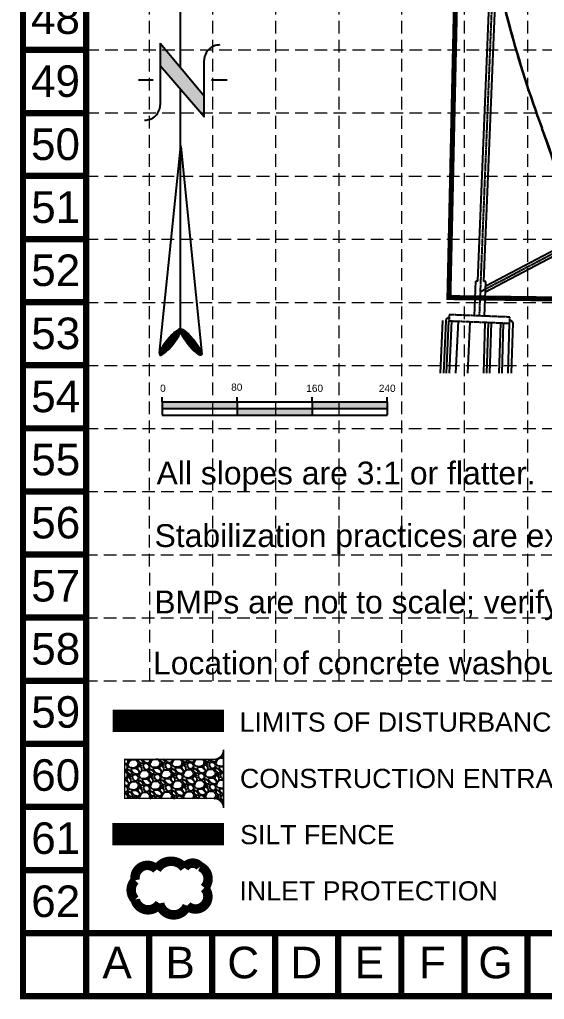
# Model space of a CAD drawing. Header units: inches. Extents: x 2412594 to 2415086, y 7034205 to 7038188.
# Drawn here: x 2412594 to 2413111, y 7034205 to 7035170 of the extents above; entities that cross this region are included whole.
import ezdxf
from ezdxf.enums import TextEntityAlignment as Align

# ---------------------------------------------------------------- set-up
doc = ezdxf.new("R2010")
doc.units = ezdxf.units.IN
doc.header["$MEASUREMENT"] = 0
doc.linetypes.add('2752-06.112 Base Storm$0$CNTRLN', pattern=[1.125, 0.75, -0.125, 0.125, -0.125])
doc.linetypes.add('HIDDEN', pattern=[0.375, 0.25, -0.125])
for name, color, linetype in [('2752-06.112 Base Storm$0$P-STORM', 11, 'Continuous'), ('BASE', 7, 'Continuous'), ('GRID', 254, 'HIDDEN'), ('LEGEND', 7, 'Continuous'), ('LIMITS OF DISTURBANCE', 1, 'HIDDEN'), ('NARROW', 7, 'Continuous'), ('P-CNTR-1', 1, 'Continuous'), ('P-CNTR-5', 2, 'Continuous'), ('P-PVMT', 3, 'Continuous'), ('STORM', 5, '2752-06.112 Base Storm$0$CNTRLN')]:
    doc.layers.add(name, color=color, linetype=linetype)
doc.styles.add("L200'", font='ARIAL.TTF', dxfattribs={"height": 0.001969})
doc.styles.get("Standard").update_dxf_attribs({"font": 'ARIAL.TTF'})

# ---------------------------------------------------------------- blocks, each defined once
blk = doc.blocks.new('North Arrow')
at = {"layer": 'NARROW'}
for p, q in [((32.433, 3.058), (32.433, 4.631)), ((0, 0), (22.363, 2.002)), ((28.767, -2.092), (34.019, 2.32)), ((36.178, 2.333), (30.465, 2.333)), ((36.157, 2.32), (31.04, -2.092)), ((39.102, 0.007), (59.964, 2.109)), ((0, 0), (22.334, -2.022)), ((21.659, -0.048), (21.656, -0.048)), ((31.2, -0.048), (21.659, -0.048)), ((57.454, -0.048), (33.411, -0.048)), ((59.831, -2.142), (39.045, -0.008)), ((57.693, -0.027), (57.769, -0.013)), ((57.765, -0.05), (57.693, -0.027)), ((28.767, -2.092), (34.954, -2.092)), ((32.433, -4.262), (32.433, -2.801))]:
    blk.add_line(p, q, dxfattribs=at)
blk.add_lwpolyline([(22.365, -2.029), (22.586, -1.927, 0.091577), (22.866, -1.437, 0.048306), (23.034, -0.751), (23.074, -0.008), (23.014, 0.819, 0.048306), (22.866, 1.421, 0.091577), (22.586, 1.911), (22.365, 2.013), (22.144, 1.911, 0.091577), (21.863, 1.421, 0.048306), (21.715, 0.819), (21.656, -0.008), (21.715, -0.835, 0.048306), (21.863, -1.437, 0.091577), (22.144, -1.927)], format="xyb", close=True, dxfattribs=at)
for points in [[(57.456, -0.031), (57.44, 0.084, -0.066818), (57.675, 0.471, -0.03073), (58.009, 0.837), (58.522, 1.292), (59.073, 1.7, -0.03073), (59.5, 1.951, -0.066818), (59.928, 2.1), (60.037, 2.061)], [(60.037, 2.061), (60.053, 1.946, -0.066818), (59.818, 1.559, -0.03073), (59.434, 1.137), (58.971, 0.738), (58.42, 0.33, -0.03073), (57.993, 0.079, -0.036692), (57.762, -0.017)], [(57.456, -0.035), (57.44, -0.15, 0.066818), (57.675, -0.538, 0.03073), (58.009, -0.904), (58.522, -1.359), (59.073, -1.767, 0.03073), (59.5, -2.017, 0.066818), (59.928, -2.167), (60.037, -2.128)], [(60.037, -2.128), (60.053, -2.013, 0.066818), (59.818, -1.625, 0.03073), (59.434, -1.204), (58.971, -0.804), (58.42, -0.396, 0.03073), (57.993, -0.146, 0.036692), (57.762, -0.049)]]:
    blk.add_lwpolyline(points, format="xyb", dxfattribs=at)
for centre, start, end in [((30.465, 3.863), 178.8769, 270), ((34.954, -3.622), 358.8769, 90)]:
    blk.add_arc(centre, 1.53, start, end, dxfattribs=at)
for points in [[(22.868, 1.437), (22.145, 1.91), (22.586, 1.91), (22.355, 2.002)], [(31.046, -2.093), (36.152, 2.359), (28.747, -2.064), (34.013, 2.359)], [(59.81, 1.551), (59.493, 1.954), (59.931, 1.73), (59.695, 2.04)], [(59.931, 1.73), (59.695, 2.04), (60.053, 1.942), (59.931, 2.103)], [(60.053, 1.942), (59.931, 2.103), (60.036, 2.064)], [(23.065, -0.045), (21.716, 0.82), (23.019, 0.749), (21.855, 1.42)], [(23.019, 0.749), (21.855, 1.42), (22.868, 1.437), (22.145, 1.91)], [(58.029, 0.857), (58.518, 0.406), (58.26, 1.069), (58.73, 0.566)], [(58.26, 1.069), (58.73, 0.566), (58.518, 1.297), (59.049, 0.811)], [(58.518, 1.297), (59.049, 0.811), (58.696, 1.423), (59.261, 0.995)], [(59.264, 0.996), (58.694, 1.42), (59.447, 1.15), (59.003, 1.649)], [(59.447, 1.15), (59.003, 1.649), (59.617, 1.336), (59.276, 1.823)], [(59.617, 1.336), (59.276, 1.823), (59.81, 1.551), (59.493, 1.954)], [(23.027, -0.762), (21.67, -0.045), (23.065, -0.045), (21.716, 0.82)], [(57.444, 0.08), (57.695, -0.011), (57.498, 0.212), (57.771, -0.011)], [(57.45, -0.04), (57.689, -0.017), (57.444, 0.08), (57.695, -0.011)], [(57.498, 0.212), (57.771, -0.011), (57.6, 0.389), (57.94, 0.063)], [(57.6, 0.389), (57.94, 0.063), (57.682, 0.498), (58.07, 0.132)], [(57.682, 0.498), (58.07, 0.132), (57.838, 0.664), (58.295, 0.258)], [(57.838, 0.664), (58.295, 0.258), (58.029, 0.857), (58.518, 0.406)], [(22.868, -1.44), (21.725, -0.875), (23.027, -0.762), (21.67, -0.045)], [(22.578, -1.93), (21.863, -1.447), (22.868, -1.44), (21.725, -0.875)], [(57.437, -0.142), (57.689, -0.022), (57.45, -0.04), (57.689, -0.017)], [(57.457, -0.193), (57.695, -0.028), (57.437, -0.142), (57.689, -0.022)], [(57.526, -0.326), (57.764, -0.051), (57.457, -0.193), (57.695, -0.028)], [(57.634, -0.48), (57.901, -0.102), (57.526, -0.326), (57.764, -0.051)], [(57.784, -0.662), (58.091, -0.2), (57.634, -0.48), (57.901, -0.102)], [(57.975, -0.874), (58.336, -0.348), (57.784, -0.662), (58.091, -0.2)], [(58.241, -1.114), (58.614, -0.542), (57.975, -0.874), (58.336, -0.348)], [(58.614, -1.434), (58.927, -0.771), (58.241, -1.114), (58.614, -0.542)], [(58.914, -1.645), (59.2, -1.005), (58.614, -1.434), (58.927, -0.771)], [(22.363, -2.015), (22.145, -1.93), (22.578, -1.93), (21.863, -1.447)], [(59.118, -1.794), (59.57, -1.355), (58.918, -1.652), (59.2, -1.012)], [(59.348, -1.928), (59.813, -1.622), (59.118, -1.794), (59.57, -1.355)], [(59.537, -1.325), (59.414, -1.184), (59.208, -1.014)], [(59.583, -2.052), (59.928, -1.787), (59.348, -1.928), (59.813, -1.622)], [(59.783, -2.125), (60.046, -2.008), (59.583, -2.052), (59.928, -1.787)], [(59.923, -2.167), (60.038, -2.132), (59.783, -2.125), (60.046, -2.008)]]:
    blk.add_solid(points, dxfattribs=at)
blk = doc.blocks.new('A$C0CA6349E')
h = blk.add_hatch(color=7)
h.paths.add_polyline_path([(82.2, 7.2), (82.2, 14.4), (2.2, 14.4), (2.2, 7.2)])
h.paths.add_polyline_path([(82.2, 7.2), (82.2, 0), (162.2, 0), (162.2, 7.2)])
h.paths.add_polyline_path([(162.2, 14.4), (162.2, 7.2), (242.2, 7.2), (242.2, 14.4)])
at = {"color": 7}
for p, q in [((2.2, 14.4), (2.2, 19.2)), ((2.2, 14.4), (82.2, 14.4)), ((2.2, 14.4), (2.2, 0)), ((82.2, 14.4), (82.2, 19.2)), ((82.2, 14.4), (242.2, 14.4)), ((82.2, 14.4), (82.2, 0)), ((162.2, 14.4), (162.2, 19.2)), ((162.2, 14.4), (162.2, 0)), ((242.2, 14.4), (242.2, 19.2)), ((242.2, 14.4), (242.2, 0)), ((2.2, 7.2), (242.2, 7.2)), ((2.2, 0), (82.2, 0)), ((82.2, 0), (242.2, 0))]:
    blk.add_line(p, q, dxfattribs=at)
for s, p in [('0', (0.1, 24.9)), ('80', (75.9, 26.1)), ('160', (156, 24.9)), ('240', (233.4, 24.9))]:
    blk.add_text(s, height=7.68, dxfattribs=at).set_placement(p)

msp = doc.modelspace()

# ---------------------------------------------------------------- hatches: boundary and pattern name
at = {"layer": 'LEGEND'}
h = msp.add_hatch(dxfattribs=at)
h.set_pattern_fill('GRAVEL', color=4, scale=15.338034, angle=-43.93426, style=0)
h.set_pattern_definition([(184.078545, (2391258.7151, 7025143.0787), (-184.14204792, -14.273114525), [2.063518, -204.288625]), (141.0354448, (2391256.65685, 7025142.93194), (143.187668565, -116.658947367), [3.541061, -350.564955]), (88.576145, (2391253.90355, 7025145.1587), (-6.607716284, -227.920507382), [2.496848, -247.188247]), (223.339445, (2391246.9353, 7025146.5477), (223.885964537, 210.267557612), [3.224638, -319.23906]), (248.899445, (2391244.59, 7025144.3346), (72.476784883, 185.755920935), [3.162012, -313.039657]), (313.339445, (2391243.4517, 7025141.3846), (-210.267557612, 223.885964537), [3.224638, -319.23906]), (353.7599448, (2391245.6648, 7025139.0393), (-250.011443218, 27.891758455), [4.264418, -422.17707]), (28.3210448, (2391249.90396, 7025138.5758), (311.442998522, 168.50615111), [4.02605, -398.579075]), (77.495345, (2391253.4481, 7025140.4858), (49.98238437, 228.727444148), [3.235558, -320.320622]), (131.302145, (2391254.1487, 7025143.6446), (110.85832026, -128.10768412), [3.693889, -181.000504]), (178.4631448, (2391251.7106, 7025146.4196), (-249.608010626, 6.204236648), [4.777, -472.923354]), (94.879845, (2391257.7639, 7025135.9017), (-13.46624104, 140.76704817), [1.630448, -161.415077]), (127.534945, (2391257.6252, 7025137.5262), (122.307043988, -160.437366459), [3.101918, -307.090616]), (181.065745, (2391255.735, 7025139.986), (-10.6420297, -11.0454803), [2.16912, -19.522127]), (159.264345, (2391256.2392, 7025142.0564), (76.51144857, -31.11916077), [1.168114, -115.642871]), (247.867145, (2391255.1468, 7025142.47), (20.88060624, 43.77845925), [1.651952, -80.945892]), (347.029545, (2391254.5244, 7025140.9397), (54.4204882, -9.83507695), [2.683067, -86.752273]), (117.630845, (2391257.139, 7025140.3375), (11.4489492, -32.3295168), [1.940123, -46.563004]), (332.455245, (2391248.7404, 7025148.6423), (142.38079517, -73.28393739), [2.7179, -269.072753]), (26.411945, (2391251.1502, 7025147.3855), (-161.244168567, -78.93221459), [2.280167, -225.736104]), (249.264345, (2391259.2674, 7025142.5466), (31.11916077, 76.51144857), [2.336213, -114.474773]), (299.676245, (2391258.4403, 7025140.3617), (-78.528791794, 139.556637864), [2.7179, -269.072753]), (295.509745, (2391242.1424, 7025141.7941), (-33.94339473, 75.30106136), [2.620963, -128.427261]), (250.840845, (2391243.2711, 7025139.4287), (61.835028745, 174.71033291), [2.196069, -217.411156]), (22.867145, (2391248.7358, 7025131.3947), (75.30109773, 33.94331467), [2.336213, -114.474773]), (333.419745, (2391250.8885, 7025132.3026), (-186.159269446, 94.164518035), [2.57113, -254.541177]), (25.509745, (2391243.3236, 7025136.6093), (-75.30106136, -33.94339473), [1.310482, -129.737742]), (57.375645, (2391248.073, 7025132.0332), (31.52266293, 54.8239172), [0.782086, -77.42684]), (122.029545, (2391248.4948, 7025132.692), (22.49443104, -42.97154054), [3.162012, -60.078312]), (142.074745, (2391246.8178, 7025135.3726), (121.096785607, -95.3747922), [2.930331, -290.102394]), (259.755845, (2391253.5666, 7025139.9456), (10.2385565, 32.7329896), [2.212082, -53.089982]), (309.2229448, (2391253.1732, 7025137.7688), (166.488962669, -203.005484623), [3.862025, -382.339809]), (17.011145, (2391255.6153, 7025134.777), (-118.676097035, -34.7502367), [1.579143, -156.33558]), (46.065745, (2391257.125, 7025135.239), (-0.40345, 21.687503), [0.920282, -14.417752]), (76.322145, (2391246.9161, 7025135.9168), (-30.312359896, -119.886416843), [2.130821, -210.951957]), (4.078545, (2391247.42, 7025137.9872), (184.14204792, 14.273114525), [4.127035, -202.225107]), (316.065745, (2391251.537, 7025138.28), (21.687503, 0.40345), [3.987889, -11.350145]), (281.370545, (2391254.4084, 7025135.5138), (-35.9604292, 183.738636672), [2.425158, -240.090449]), (210.120345, (2391254.8865, 7025133.1363), (-53.61358274, -33.53988383), [2.233248, -109.429326]), (163.7117448, (2391252.9548, 7025132.0156), (-316.284361482, 91.743603027), [3.636111, -359.97559]), (131.4918448, (2391249.46465, 7025133.0354), (-132.949235028, 149.39176894), [3.846764, -380.829181])])
edge = h.paths.add_edge_path()
edge.add_line((2412795.1, 7034393.14), (2412795.1, 7034450.66))
edge.add_arc((2412785.52, 7034450.66), 9.59, 270.03906, 360, ccw=False)
edge.add_line((2412785.52, 7034441.07), (2412697.66, 7034441.06))
edge.add_line((2412697.66, 7034441.06), (2412697.66, 7034402.69))
edge.add_line((2412697.66, 7034402.69), (2412785.51, 7034402.72))
edge.add_arc((2412785.52, 7034393.14), 9.59, 0, 90.03906, ccw=False)

# ---------------------------------------------------------------- linework, layer by layer
at = {"layer": '2752-06.112 Base Storm$0$P-STORM', "color": 5}
for p, q in [((2413051.79, 7034911.7), (2413094.48, 7035971.93)), ((2413045.8, 7034911.94), (2413058.8, 7035234.95)), ((2413053.62, 7034907.41), (2413137.6, 7034951.6)), ((2413042.43, 7034878.05), (2413043.8, 7034912.02)), ((2413045.8, 7034911.94), (2413043.8, 7034912.02)), ((2413053.79, 7034911.62), (2413051.79, 7034911.7)), ((2413052.42, 7034877.65), (2413053.79, 7034911.62))]:
    msp.add_line(p, q, dxfattribs=at)
msp.add_lwpolyline([(2413053.39, 7034901.63), (2413139.93, 7034947.18, -0.118855), (2413206.96, 7034964.14, -0.118855)], format="xyb", dxfattribs=at)
at = {"layer": 'BASE', "const_width": 6.21}
for points in [[(2415083.35, 7034207.82), (2415083.35, 7038185.2), (2412597.49, 7038185.2), (2412597.49, 7034207.82)], [(2415021.2, 7034269.97), (2415021.2, 7038123.05), (2412659.63, 7038123.05), (2412659.63, 7034269.97)]]:
    msp.add_lwpolyline(points, close=True, dxfattribs=at)
for points in [[(2412659.39, 7035139.84), (2412597.24, 7035139.84)], [(2412659.39, 7035077.69), (2412597.24, 7035077.69)], [(2412659.63, 7035015.73), (2412597.49, 7035015.73)], [(2412659.63, 7034953.58), (2412597.49, 7034953.58)], [(2412659.63, 7034891.43), (2412597.49, 7034891.43)], [(2412659.63, 7034829.29), (2412597.49, 7034829.29)], [(2412659.63, 7034767.14), (2412597.49, 7034767.14)], [(2412659.63, 7034704.99), (2412597.49, 7034704.99)], [(2412659.63, 7034642.85), (2412597.49, 7034642.85)], [(2412659.63, 7034580.7), (2412597.49, 7034580.7)], [(2412659.63, 7034518.55), (2412597.49, 7034518.55)], [(2412659.63, 7034456.41), (2412597.49, 7034456.41)], [(2412659.63, 7034394.26), (2412597.49, 7034394.26)], [(2412659.63, 7034332.11), (2412597.49, 7034332.11)], [(2412659.63, 7034269.97), (2412597.49, 7034269.97)], [(2412659.63, 7034269.97), (2412659.63, 7034207.82)], [(2412721.78, 7034269.97), (2412721.78, 7034207.82)], [(2412783.93, 7034269.97), (2412783.93, 7034207.82)], [(2412846.07, 7034269.97), (2412846.07, 7034207.82)], [(2412908.22, 7034269.97), (2412908.22, 7034207.82)], [(2412970.37, 7034269.97), (2412970.37, 7034207.82)], [(2413032.51, 7034269.97), (2413032.51, 7034207.82)], [(2413094.66, 7034269.97), (2413094.66, 7034207.82)]]:
    msp.add_lwpolyline(points, dxfattribs=at)
at = {"layer": 'GRID', "color": 252, "linetype": 'HIDDEN', "lineweight": 0, "ltscale": 50}
for p, q in [((2412722.35, 7034518.56), (2412722.01, 7038120.72)), ((2412784.76, 7034518.55), (2412783.99, 7038120.69)), ((2412846.72, 7034518.54), (2412846.15, 7038120.53)), ((2412909.2, 7034518.53), (2412908.21, 7038120.43)), ((2412970.78, 7034518.52), (2412970.51, 7038120.91)), ((2413032.54, 7034518.51), (2413032.74, 7038120.8)), ((2413095.16, 7034518.5), (2413094.82, 7038120.57)), ((2412659.63, 7035140.02), (2415021.2, 7035140.02)), ((2412659.63, 7035077.87), (2415021.2, 7035077.87)), ((2412659.04, 7035015.52), (2415020.61, 7035015.52)), ((2412659.04, 7034953.37), (2415020.61, 7034953.37)), ((2412659.04, 7034891.22), (2415020.61, 7034891.22)), ((2412659.04, 7034829.08), (2415020.61, 7034829.08)), ((2412659.04, 7034766.93), (2415020.61, 7034766.93)), ((2412658.72, 7034704.83), (2415018.64, 7034704.7)), ((2412658.28, 7034642.51), (2415018.64, 7034642.93)), ((2412658.49, 7034580.5), (2415018.87, 7034580.34)), ((2412658.49, 7034518.57), (2415018.79, 7034518.2))]:
    msp.add_line(p, q, dxfattribs=at)
at = {"layer": 'LEGEND', "color": 1, "linetype": 'HIDDEN', "ltscale": 105, "const_width": 21.91}
msp.add_lwpolyline([(2412685.79, 7034479.03), (2412795.72, 7034479.03)], dxfattribs=at)
at = {"layer": 'LEGEND', "color": 4, "const_width": 1.53}
msp.add_lwpolyline([(2412795.1, 7034393.14), (2412795.1, 7034450.66, -0.414014), (2412785.52, 7034441.07), (2412697.66, 7034441.06), (2412697.66, 7034402.69), (2412785.51, 7034402.72, -0.414413)], format="xyb", close=True, dxfattribs=at)
at = {"layer": 'LEGEND', "color": 200, "const_width": 21.91}
msp.add_lwpolyline([(2412685.62, 7034367.49), (2412795.55, 7034367.49)], dxfattribs=at)
at = {"layer": 'LEGEND', "color": 170, "ltscale": 100, "const_width": 9.32}
msp.add_lwpolyline([(2412729.25, 7034332.66, 0.520567), (2412729.25, 7034332.66, 0.765195), (2412708.16, 7034322.05, 0.417879), (2412708.02, 7034302.94, 0.6649), (2412732.13, 7034299.26, 0.744833), (2412759.31, 7034296.98, 0.975642), (2412776.25, 7034314.47, 0.520567), (2412772.03, 7034335.55, 0.520567), (2412756.57, 7034334.14, 0.540264), (2412729.25, 7034332.66)], format="xyb", close=True, dxfattribs=at)
at = {"layer": 'LIMITS OF DISTURBANCE', "ltscale": 60, "const_width": 5}
msp.add_lwpolyline([(2414786.58, 7035859.94), (2414739.61, 7035922.32), (2414654.79, 7036041.88), (2414554.94, 7036271.98), (2414463.5, 7036453.57), (2414436.21, 7036571.18), (2414426.35, 7036933.74), (2413311.3, 7036935.34), (2413183.76, 7036923.44), (2413173.05, 7036917.91), (2413161.81, 7036918.85), (2413145.89, 7036915.1), (2413063.46, 7036887.01), (2413070.02, 7036868.29), (2413078.88, 7036845.68), (2413065.89, 7036577.29), (2413056.21, 7036041.03), (2413030.31, 7035479.11), (2413017.28, 7034895.95), (2414287.42, 7034879.34), (2414828.02, 7035457.38), (2414835.09, 7035727.38), (2414842.36, 7035789.59)], close=True, dxfattribs=at)
at = {"layer": 'P-CNTR-1', "color": 35}
for p, q in [((2413008.82, 7034821.6, 481), (2413011.29, 7034873.31, 481)), ((2413014.83, 7034821.6, 479), (2413017.28, 7034873.03, 479)), ((2413075.61, 7034821.6, 479), (2413077.12, 7034870.68, 479))]:
    msp.add_line(p, q, dxfattribs=at)
for points, elevation in [([(2413008.82, 7034821.6), (2413011.29, 7034873.31)], 481), ([(2413008.82, 7034821.6), (2413011.29, 7034873.31)], 481), ([(2413008.82, 7034821.6), (2413011.29, 7034873.31)], 481), ([(2413014.83, 7034821.6), (2413017.28, 7034873.03)], 479), ([(2413014.83, 7034821.6), (2413017.28, 7034873.03)], 479), ([(2413014.83, 7034821.6), (2413017.28, 7034873.03)], 479), ([(2413035.85, 7034821.6), (2413038.26, 7034872.2)], 472), ([(2413051.6, 7034821.6), (2413053.13, 7034871.62)], 471), ([(2413068.12, 7034871.03), (2413066.6, 7034821.6)], 476), ([(2413069.61, 7034821.6), (2413071.12, 7034870.92)], 477), ([(2413075.61, 7034821.6), (2413077.12, 7034870.68)], 479), ([(2413075.61, 7034821.6), (2413077.12, 7034870.68)], 479), ([(2413075.61, 7034821.6), (2413077.12, 7034870.68)], 479)]:
    msp.add_lwpolyline(points, dxfattribs=dict(at, elevation=elevation))
for points in [[(2413017.83, 7034821.6, 478), (2413020.28, 7034872.91, 478)], [(2413026.27, 7034872.67, 476), (2413023.84, 7034821.6, 476)], [(2413054.6, 7034821.6, 472), (2413056.13, 7034871.5, 472)], [(2413057.6, 7034821.6, 473), (2413059.13, 7034871.39, 473)]]:
    msp.add_polyline3d(points, dxfattribs=at)
at = {"layer": 'P-CNTR-5', "color": 35, "elevation": 480}
for points in [[(2413017.42, 7034876.02), (2413017.42, 7034876.02, 0.414214), (2413014.28, 7034873.14), (2413011.83, 7034821.6)], [(2413077.23, 7034873.68), (2413077.23, 7034873.68, -0.411741), (2413080.11, 7034870.57), (2413078.61, 7034821.6)]]:
    msp.add_lwpolyline(points, format="xyb", dxfattribs=at)
at = {"layer": 'P-PVMT', "color": 7}
for p, q in [((2413055.58, 7035241.68), (2413076.98, 7035161.85)), ((2413056.09, 7035241.74), (2413077.56, 7035161.63))]:
    msp.add_line(p, q, dxfattribs=at)
for centre, radius, start, end in [((2414128.38, 7035443.62), 1088.5, 195.00262, 200.4996), ((2414128.4, 7035443.63), 1088.02, 195.00265, 200.48659), ((2412089.24, 7034681.23), 1088.5, 14.99019, 20.4996), ((2412089.24, 7034681.23), 1089, 14.99019, 20.51251)]:
    msp.add_arc(centre, radius, start, end, dxfattribs=at)
at = {"layer": 'STORM', "color": 5}
msp.add_line((2413047.43, 7034877.85), (2413091.48, 7035972.05), dxfattribs=at)
msp.add_lwpolyline([(2413048.39, 7034901.83), (2413138.76, 7034949.39, -0.124823), (2413210.46, 7034966.64), (2414236.76, 7034954.05, 0.210562), (2414310.95, 7034985.67), (2414522.38, 7035211.29, 0.19049), (2414549.41, 7035279.66), (2414549.41, 7035881.51, 0.16465), (2414533.99, 7035927.06), (2414527.33, 7035935.77, -0.16465), (2414511.91, 7035981.33), (2414511.91, 7036110.22, 0.065543), (2414508.51, 7036136.1), (2414502.53, 7036158.4)], format="xyb", dxfattribs=at)
msp.add_lwpolyline([(2413017.28, 7034873.03), (2413077.12, 7034870.68), (2413077.35, 7034876.68), (2413017.57, 7034879.02)], close=True, dxfattribs=at)
msp.add_lwpolyline([(2413017.28, 7034873.03), (2413077.12, 7034870.68), (2413077.35, 7034876.68), (2413017.57, 7034879.02)], close=True, dxfattribs=at)

# ---------------------------------------------------------------- block references
at = {"layer": 'BASE', "xscale": 9.817499999888241, "yscale": 9.817499999888241, "zscale": 9.81749999994372, "rotation": 270}
msp.add_blockref('North Arrow', (2412753.15, 7035428.77), dxfattribs=at)
at = {"layer": 'NARROW', "ltscale": 500, "xscale": 0.9239630401134491, "yscale": 0.9239630401134491, "zscale": 0.9239630399947033}
msp.add_blockref('A$C0CA6349E', (2412732.55, 7034780.04), dxfattribs=at)

# ---------------------------------------------------------------- texts
at = {"layer": 'BASE'}
for s, height, p in [('48', 31.073, (2412629.51, 7035171.1)), ('49', 31.073, (2412629.52, 7035109.11)), ('50', 31.073, (2412629.52, 7035046.96)), ('51', 31.073, (2412629.76, 7034985)), ('52', 31.073, (2412629.76, 7034922.85)), ('53', 31.073, (2412629.76, 7034860.7)), ('54', 31.073, (2412629.76, 7034798.56)), ('55', 31.073, (2412629.76, 7034736.41)), ('56', 31.073, (2412629.76, 7034674.26)), ('57', 31.073, (2412629.76, 7034612.12)), ('58', 31.073, (2412629.76, 7034549.97)), ('59', 31.073, (2412629.76, 7034487.82)), ('60', 31.073, (2412629.76, 7034425.68)), ('61', 31.073, (2412629.76, 7034363.53)), ('62', 31.073, (2412629.76, 7034301.38)), ('A', 31.07, (2412690.24, 7034241.05)), ('B', 31.07, (2412752.39, 7034241.05)), ('C', 31.07, (2412814.53, 7034241.05)), ('D', 31.07, (2412876.68, 7034241.05)), ('E', 31.07, (2412938.83, 7034241.05)), ('F', 31.07, (2413000.97, 7034241.05)), ('G', 31.07, (2413063.12, 7034241.05))]:
    msp.add_text(s, height=height, dxfattribs=at).set_placement(p, align=Align.MIDDLE_CENTER)
at = {"layer": 'BASE', "color": 7, "style": "L200'"}
for s, p in [('All slopes are 3:1 or flatter.', (2412729.14, 7034711.87)), ('Stabilization practices are expected to be used at all disturbed areas.', (2412727.22, 7034650.27)), ('BMPs are not to scale; verify size/location/quantity in the field prior to installation.', (2412726.9, 7034584.91)), ('Location of concrete washout will be determined in the field and will be reflected on this Site Map.', (2412725.68, 7034524.8))]:
    msp.add_text(s, height=22.4834, dxfattribs=at).set_placement(p)
at = {"layer": 'LEGEND', "style": "L200'"}
for s, height, p in [('LIMITS OF DISTURBANCE', 18.8642, (2412810.94, 7034468.42)), ('CONSTRUCTION ENTRANCE', 18.8642, (2412811.33, 7034412.93)), ('SILT FENCE', 18.864, (2412811.44, 7034357.54)), ('INLET PROTECTION', 18.8642, (2412810.85, 7034302.15))]:
    msp.add_text(s, height=height, dxfattribs=at).set_placement(p)

doc.saveas('drawing.dxf')
